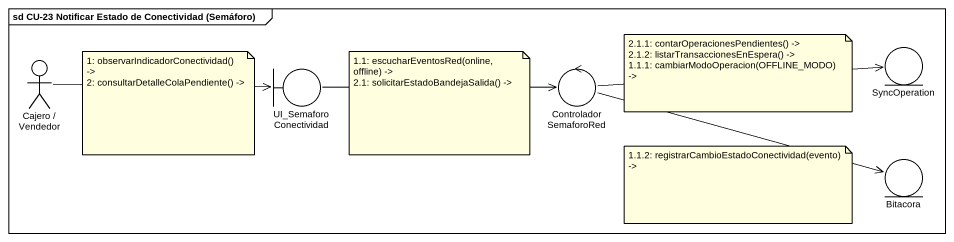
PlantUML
@startuml
mainframe sd CU-23 Notificar Estado de Conectividad (Semáforo)
entity SyncOperation
actor "Cajero / Vendedor" as Cajero_Vendedor
boundary UI_SemaforoConectividad
control ControladorSemaforoRed
entity Bitacora
Cajero_Vendedor -right-> UI_SemaforoConectividad
UI_SemaforoConectividad -right-> ControladorSemaforoRed
ControladorSemaforoRed -right-> SyncOperation
ControladorSemaforoRed -right-> Bitacora
note as N1
  1: observarIndicadorConectividad() ->
  2: consultarDetalleColaPendiente() ->
end note
note as N2
  1.1: escucharEventosRed(online, offline) ->
  2.1: solicitarEstadoBandejaSalida() ->
end note
note as N3
  2.1.1: contarOperacionesPendientes() ->
  2.1.2: listarTransaccionesEnEspera() ->
  1.1.1: cambiarModoOperacion(OFFLINE_MODO) ->
end note
note as N4
  1.1.2: registrarCambioEstadoConectividad(evento) ->
end note
@enduml
